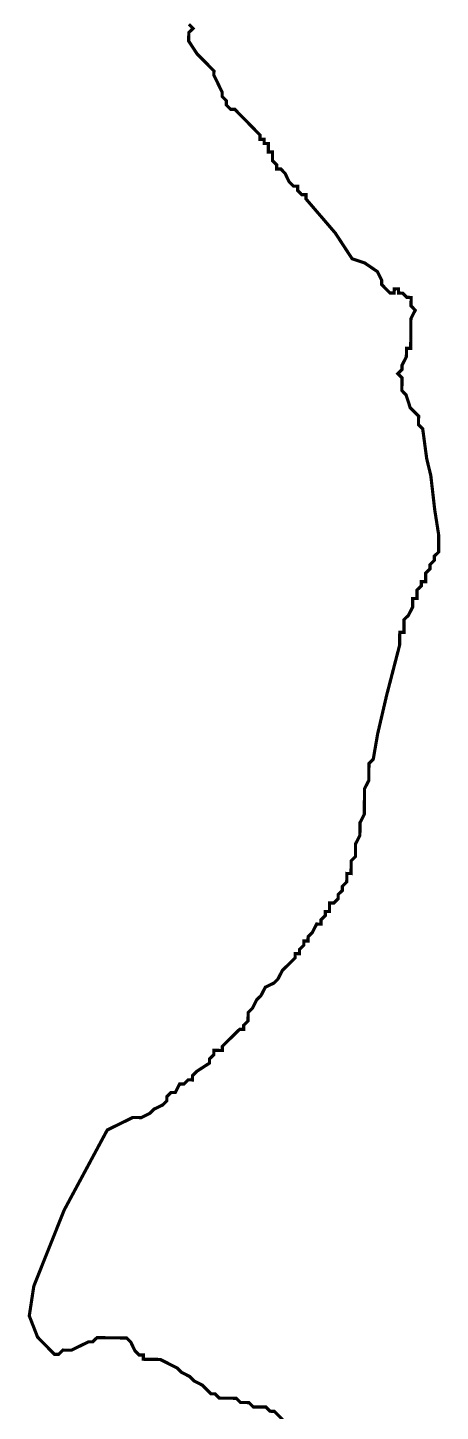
# Model space of a CAD drawing. Header units: metres. Extents: x 290190 to 339802, y 1811045 to 1991312.
# Drawn here: x 316312 to 316705, y 1883053 to 1884368 of the extents above; entities that cross this region are included whole.
import ezdxf

# ---------------------------------------------------------------- set-up
doc = ezdxf.new("R2010")
doc.units = ezdxf.units.M
doc.header["$MEASUREMENT"] = 0
doc.layers.add('HAZARDS LINE', color=1, linetype='Continuous')

msp = doc.modelspace()

# ---------------------------------------------------------------- linework, layer by layer
at = {"layer": 'HAZARDS LINE', "lineweight": 18}
msp.add_lwpolyline([(316465.7, 1884370.9, 3.02, 3.02, 0), (316469.7, 1884366.8, 3.02, 3.02, 0), (316465.6, 1884362.9, 3.02, 3.02, 0), (316465.5, 1884354.8, 3.02, 3.02, 0), (316473.5, 1884342.6, 3.02, 3.02, 0), (316477.5, 1884338.6, 3.02, 3.02, 0), (316485.5, 1884330.5, 3.02, 3.02, 0), (316489.5, 1884326.4, 3.02, 3.02, 0), (316489.4, 1884322.4, 3.02, 3.02, 0), (316493.4, 1884314.3, 3.02, 3.02, 0), (316497.3, 1884306.2, 3.02, 3.02, 0), (316497.3, 1884302.1, 3.02, 3.02, 0), (316501.3, 1884298.1, 3.02, 3.02, 0), (316501.3, 1884294.1, 3.02, 3.02, 0), (316505.3, 1884290, 3.02, 3.02, 0), (316509.3, 1884290, 3.02, 3.02, 0), (316513.3, 1884285.9, 3.02, 3.02, 0), (316521.3, 1884277.8, 3.02, 3.02, 0), (316525.3, 1884273.7, 3.02, 3.02, 0), (316533.2, 1884265.6, 3.02, 3.02, 0), (316533.2, 1884261.5, 3.02, 3.02, 0), (316537.2, 1884261.5, 3.02, 3.02, 0), (316537.2, 1884257.5, 3.02, 3.02, 0), (316541.2, 1884257.4, 3.02, 3.02, 0), (316541.2, 1884249.4, 3.02, 3.02, 0), (316545.2, 1884249.4, 3.02, 3.02, 0), (316545.1, 1884241.3, 3.02, 3.02, 0), (316549.1, 1884237.2, 3.02, 3.02, 0), (316549.1, 1884233.2, 3.02, 3.02, 0), (316553.1, 1884233.2, 3.02, 3.02, 0), (316557.1, 1884229.1, 3.02, 3.02, 0), (316561, 1884221, 3.02, 3.02, 0), (316565, 1884217, 3.02, 3.02, 0), (316569.1, 1884216.9, 3.02, 3.02, 0), (316569, 1884212.9, 3.02, 3.02, 0), (316573, 1884208.8, 3.02, 3.02, 0), (316577.1, 1884208.8, 3.02, 3.02, 0), (316577, 1884204.8, 3.02, 3.02, 0), (316604.9, 1884172.3, 3.02, 3.02, 0), (316620.8, 1884148, 3.02, 3.02, 0), (316632.9, 1884143.9, 3.02, 3.02, 0), (316644.9, 1884135.7, 3.02, 3.02, 0), (316648.9, 1884127.6, 3.02, 3.02, 0), (316648.8, 1884123.6, 3.02, 3.02, 0), (316652.8, 1884119.5, 3.02, 3.02, 0), (316656.8, 1884115.4, 3.02, 3.02, 0), (316660.8, 1884115.4, 3.02, 3.02, 0), (316660.9, 1884119.4, 3.02, 3.02, 0), (316664.9, 1884119.4, 3.02, 3.02, 0), (316664.9, 1884115.4, 3.02, 3.02, 0), (316668.9, 1884115.3, 3.02, 3.02, 0), (316672.9, 1884111.3, 3.02, 3.02, 0), (316676.9, 1884111.2, 3.02, 3.02, 0), (316676.8, 1884103.2, 3.02, 3.02, 0), (316680.8, 1884099.1, 3.02, 3.02, 0), (316676.7, 1884091.1, 3.02, 3.02, 0), (316676.5, 1884062.9, 3.02, 3.02, 0), (316672.5, 1884062.9, 3.02, 3.02, 0), (316672.4, 1884054.9, 3.02, 3.02, 0), (316668.3, 1884046.9, 3.02, 3.02, 0), (316668.3, 1884042.8, 3.02, 3.02, 0), (316664.2, 1884038.8, 3.02, 3.02, 0), (316668.2, 1884034.8, 3.02, 3.02, 0), (316668.1, 1884022.7, 3.02, 3.02, 0), (316672.1, 1884018.6, 3.02, 3.02, 0), (316676, 1884006.5, 3.02, 3.02, 0), (316684, 1883998.4, 3.02, 3.02, 0), (316683.9, 1883990.3, 3.02, 3.02, 0), (316687.9, 1883986.3, 3.02, 3.02, 0), (316691.7, 1883958, 3.02, 3.02, 0), (316695.6, 1883941.9, 3.02, 3.02, 0), (316699.3, 1883909.6, 3.02, 3.02, 0), (316703.1, 1883885.4, 3.02, 3.02, 0), (316703, 1883869.3, 3.02, 3.02, 0), (316698.9, 1883865.3, 3.02, 3.02, 0), (316698.9, 1883861.3, 3.02, 3.02, 0), (316694.8, 1883857.3, 3.02, 3.02, 0), (316694.8, 1883853.3, 3.02, 3.02, 0), (316690.7, 1883849.3, 3.02, 3.02, 0), (316690.7, 1883841.2, 3.02, 3.02, 0), (316686.6, 1883841.2, 3.02, 3.02, 0), (316686.6, 1883837.2, 3.02, 3.02, 0), (316682.5, 1883833.2, 3.02, 3.02, 0), (316682.5, 1883825.2, 3.02, 3.02, 0), (316678.4, 1883825.2, 3.02, 3.02, 0), (316678.4, 1883817.1, 3.02, 3.02, 0), (316674.3, 1883809.1, 3.02, 3.02, 0), (316670.2, 1883805.1, 3.02, 3.02, 0), (316670.1, 1883793, 3.02, 3.02, 0), (316666.1, 1883793.1, 3.02, 3.02, 0), (316666, 1883781, 3.02, 3.02, 0), (316653.5, 1883732.7, 3.02, 3.02, 0), (316645.1, 1883696.6, 3.02, 3.02, 0), (316640.9, 1883672.4, 3.02, 3.02, 0), (316636.8, 1883668.4, 3.02, 3.02, 0), (316636.7, 1883652.3, 3.02, 3.02, 0), (316632.6, 1883644.3, 3.02, 3.02, 0), (316632.4, 1883620.1, 3.02, 3.02, 0), (316628.3, 1883612.1, 3.02, 3.02, 0), (316628.2, 1883600, 3.02, 3.02, 0), (316624.1, 1883592, 3.02, 3.02, 0), (316624, 1883579.9, 3.02, 3.02, 0), (316619.9, 1883575.9, 3.02, 3.02, 0), (316619.8, 1883563.8, 3.02, 3.02, 0), (316615.8, 1883563.9, 3.02, 3.02, 0), (316615.7, 1883555.8, 3.02, 3.02, 0), (316611.6, 1883551.8, 3.02, 3.02, 0), (316611.6, 1883547.8, 3.02, 3.02, 0), (316607.5, 1883543.8, 3.02, 3.02, 0), (316607.5, 1883539.8, 3.02, 3.02, 0), (316603.4, 1883535.8, 3.02, 3.02, 0), (316599.4, 1883535.8, 3.02, 3.02, 0), (316599.3, 1883527.8, 3.02, 3.02, 0), (316595.3, 1883527.8, 3.02, 3.02, 0), (316595.3, 1883523.8, 3.02, 3.02, 0), (316591.2, 1883519.8, 3.02, 3.02, 0), (316591.2, 1883515.7, 3.02, 3.02, 0), (316587.1, 1883515.8, 3.02, 3.02, 0), (316583, 1883507.8, 3.02, 3.02, 0), (316579, 1883503.8, 3.02, 3.02, 0), (316578.9, 1883499.7, 3.02, 3.02, 0), (316574.9, 1883499.8, 3.02, 3.02, 0), (316574.9, 1883495.7, 3.02, 3.02, 0), (316570.8, 1883491.7, 3.02, 3.02, 0), (316570.8, 1883487.7, 3.02, 3.02, 0), (316566.8, 1883487.8, 3.02, 3.02, 0), (316566.7, 1883483.7, 3.02, 3.02, 0), (316558.6, 1883475.7, 3.02, 3.02, 0), (316554.5, 1883471.7, 3.02, 3.02, 0), (316550.4, 1883463.7, 3.02, 3.02, 0), (316546.4, 1883459.7, 3.02, 3.02, 0), (316538.3, 1883455.8, 3.02, 3.02, 0), (316534.2, 1883447.8, 3.02, 3.02, 0), (316530.1, 1883443.8, 3.02, 3.02, 0), (316526, 1883435.7, 3.02, 3.02, 0), (316522, 1883431.7, 3.02, 3.02, 0), (316521.9, 1883423.7, 3.02, 3.02, 0), (316517.8, 1883419.7, 3.02, 3.02, 0), (316517.8, 1883415.7, 3.02, 3.02, 0), (316513.8, 1883415.7, 3.02, 3.02, 0), (316497.5, 1883399.7, 3.02, 3.02, 0), (316497.5, 1883395.7, 3.02, 3.02, 0), (316489.4, 1883395.8, 3.02, 3.02, 0), (316489.4, 1883391.7, 3.02, 3.02, 0), (316485.3, 1883387.7, 3.02, 3.02, 0), (316485.3, 1883383.7, 3.02, 3.02, 0), (316473.1, 1883375.8, 3.02, 3.02, 0), (316469.1, 1883371.8, 3.02, 3.02, 0), (316469, 1883367.7, 3.02, 3.02, 0), (316465, 1883367.8, 3.02, 3.02, 0), (316461, 1883363.8, 3.02, 3.02, 0), (316456.9, 1883363.8, 3.02, 3.02, 0), (316452.8, 1883355.8, 3.02, 3.02, 0), (316448.8, 1883355.8, 3.02, 3.02, 0), (316444.7, 1883351.8, 3.02, 3.02, 0), (316444.7, 1883347.8, 3.02, 3.02, 0), (316440.6, 1883343.8, 3.02, 3.02, 0), (316432.5, 1883339.9, 3.02, 3.02, 0), (316428.5, 1883335.9, 3.02, 3.02, 0), (316420.4, 1883331.9, 3.02, 3.02, 0), (316412.3, 1883332, 3.02, 3.02, 0), (316404.2, 1883328, 3.02, 3.02, 0), (316396.2, 1883324.1, 3.02, 3.02, 0), (316388.1, 1883320.1, 3.02, 3.02, 0), (316347.1, 1883243.9, 3.02, 3.02, 0), (316318.3, 1883171.7, 3.02, 3.02, 0), (316314, 1883143.5, 3.02, 3.02, 0), (316321.9, 1883123.3, 3.02, 3.02, 0), (316337.9, 1883107, 3.02, 3.02, 0), (316341.9, 1883107, 3.02, 3.02, 0), (316346, 1883111, 3.02, 3.02, 0), (316354, 1883110.9, 3.02, 3.02, 0), (316370.2, 1883118.8, 3.02, 3.02, 0), (316374.2, 1883118.8, 3.02, 3.02, 0), (316378.3, 1883122.8, 3.02, 3.02, 0), (316406.5, 1883122.5, 3.02, 3.02, 0), (316410.5, 1883118.5, 3.02, 3.02, 0), (316414.4, 1883110.4, 3.02, 3.02, 0), (316418.4, 1883106.3, 3.02, 3.02, 0), (316422.5, 1883106.3, 3.02, 3.02, 0), (316422.4, 1883102.3, 3.02, 3.02, 0), (316438.5, 1883102.1, 3.02, 3.02, 0), (316446.6, 1883098, 3.02, 3.02, 0), (316454.6, 1883093.9, 3.02, 3.02, 0), (316458.6, 1883089.9, 3.02, 3.02, 0), (316466.6, 1883085.8, 3.02, 3.02, 0), (316470.6, 1883081.7, 3.02, 3.02, 0), (316478.6, 1883077.6, 3.02, 3.02, 0), (316482.6, 1883073.5, 3.02, 3.02, 0), (316486.6, 1883069.5, 3.02, 3.02, 0), (316490.6, 1883069.4, 3.02, 3.02, 0), (316494.6, 1883065.4, 3.02, 3.02, 0), (316510.7, 1883065.2, 3.02, 3.02, 0), (316514.7, 1883061.2, 3.02, 3.02, 0), (316522.8, 1883061.1, 3.02, 3.02, 0), (316526.8, 1883057, 3.02, 3.02, 0), (316538.8, 1883056.9, 3.02, 3.02, 0), (316542.8, 1883052.9, 3.02, 3.02, 0), (316546.9, 1883052.8, 3.02, 3.02, 0), (316554.9, 1883044.7, 3.02, 3.02, 0)], format="xyseb", dxfattribs=at)

doc.saveas('drawing.dxf')
